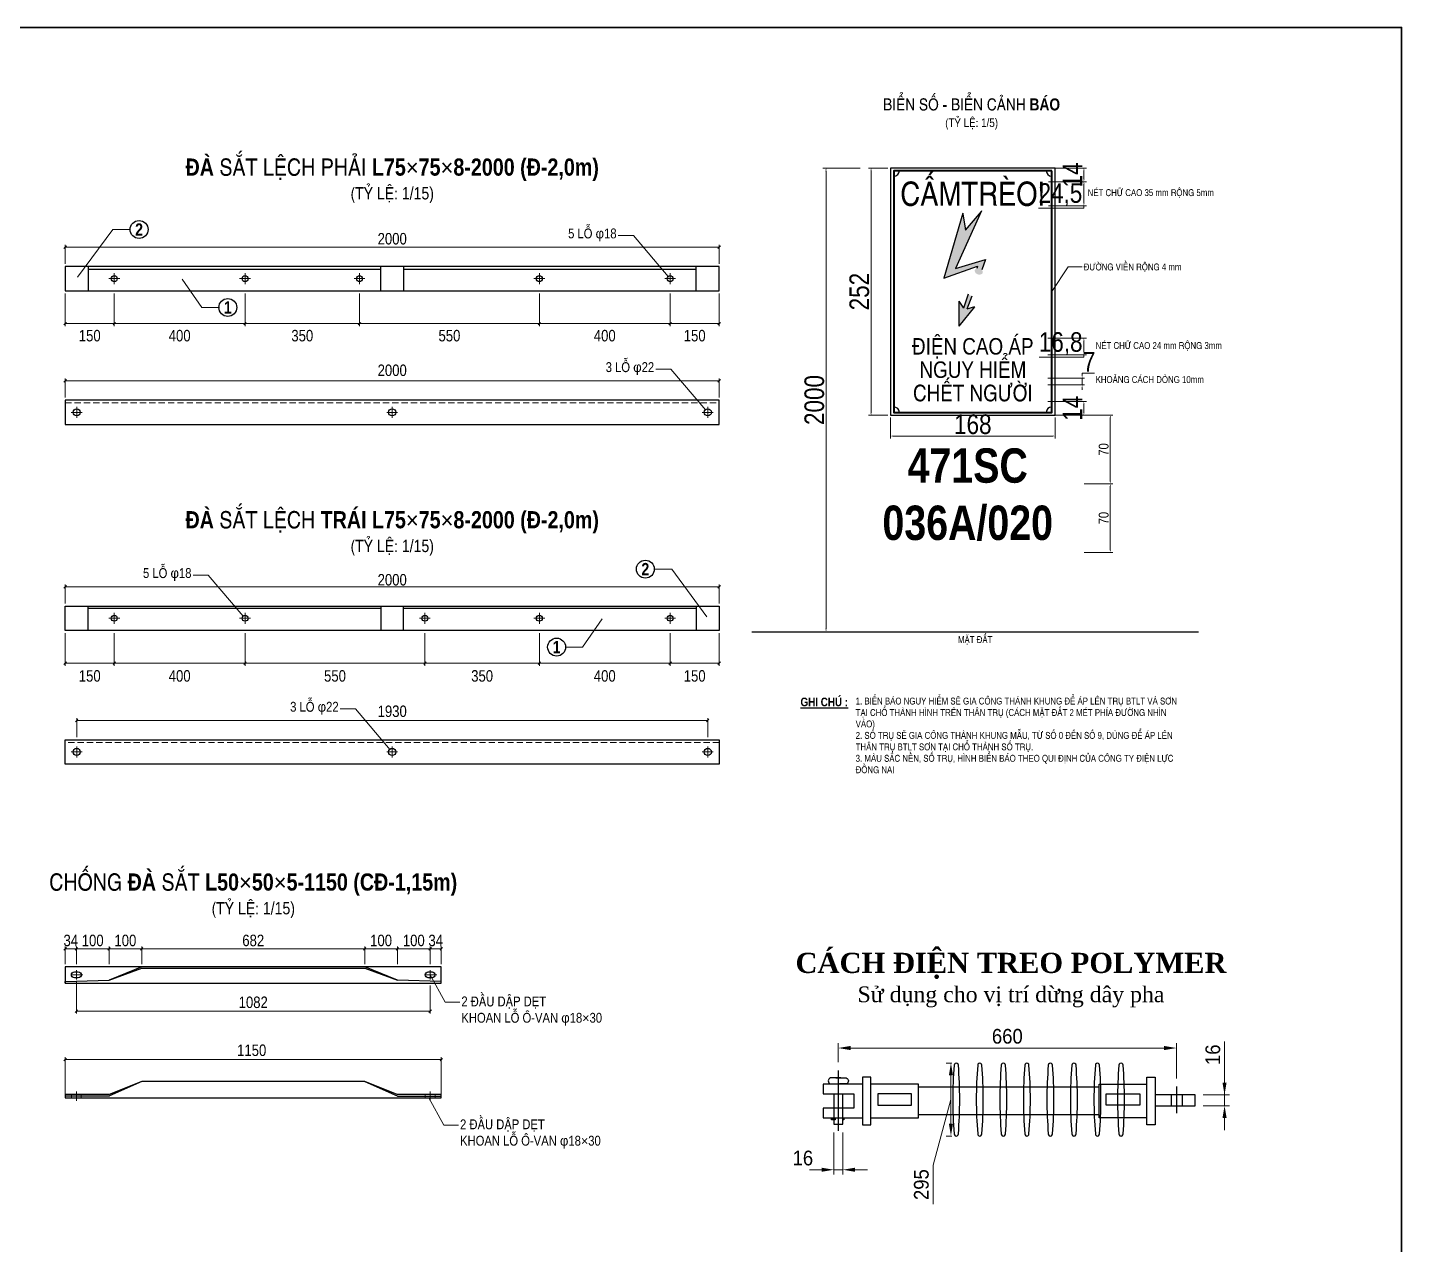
# Model space of a CAD drawing. Header units: millimetres. Extents: x 330554 to 656471, y 11007 to 130943.
# Drawn here: x 520366 to 528770, y 96543 to 103987 of the extents above; entities that cross this region are included whole.
import ezdxf

# ---------------------------------------------------------------- set-up
doc = ezdxf.new("R2010")
doc.units = ezdxf.units.MM
doc.header["$LTSCALE"] = 6
for name, pattern in [('ACAD_ISO10W100', [18, 12, -3, 0, -3]), ('CENTER', [50.8, 31.75, -6.35, 6.35, -6.35]), ('HIDDEN', [9.525, 6.35, -3.175]), ('HIDDEN2', [4.7625, 3.175, -1.5875])]:
    doc.linetypes.add(name, pattern=pattern)
for name, color, linetype, lineweight in [('DIM', 4, 'Continuous', 13), ('Netcoban', 4, 'Continuous', 25), ('Netkhuat1', 4, 'HIDDEN', 20), ('Netkhuat2', 3, 'HIDDEN2', 15), ('Netlon', 5, 'Continuous', 40), ('netlonkhungten', 32, 'Continuous', 35), ('Nettim', 1, 'ACAD_ISO10W100', 5)]:
    doc.layers.add(name, color=color, linetype=linetype, lineweight=lineweight)
doc.layers.add('LAYER10A', color=4, linetype='Continuous')
doc.styles.get("Standard").update_dxf_attribs({"font": 'VHELVCN.TTF', "height": 120})
doc.styles.add('VNI-HELVE', font='VHELVEN.TTF', dxfattribs={"width": 0.9})
doc.dimstyles.new('D50', dxfattribs={"dimtxt": 60, "dimasz": 75, "dimexe": 30, "dimexo": 50, "dimgap": 25, "dimtad": 1, "dimdec": 0, "dimdsep": 46, "dimtxsty": 'VNI-HELVE', "dimcen": 0, "dimclrd": 256, "dimclre": 256, "dimclrt": 7, "dimadec": 0, "dimazin": 0, "dimtfac": 1, "dimtdec": 0, "dimtmove": 1, "dimatfit": 3, "dimfxl": 1, "dimtolj": 1, "dimtzin": 0, "dimlwd": -1, "dimlwe": -1, "dimarcsym": 0})
doc.dimstyles.new('ISO-30', dxfattribs={"dimtxt": 60, "dimasz": 20, "dimexe": 20, "dimexo": 20, "dimgap": 10, "dimtad": 1, "dimtoh": 1, "dimdec": 0, "dimrnd": 1, "dimtxsty": 'Standard', "dimcen": 25, "dimclrd": 7, "dimclre": 7, "dimadec": 0, "dimazin": 0, "dimtfac": 1, "dimtdec": 0, "dimtmove": 0, "dimatfit": 3, "dimfxl": 1, "dimlwd": 0, "dimlwe": 0, "dimarcsym": 0})
doc.dimstyles.new('ISO-5', dxfattribs={"dimtxt": 6, "dimasz": 15, "dimexe": 15, "dimexo": 15, "dimgap": 10, "dimtad": 1, "dimtoh": 1, "dimdec": 1, "dimlfac": 0.166667, "dimtxsty": 'Standard', "dimcen": 25, "dimclrd": 7, "dimclre": 7, "dimadec": 0, "dimazin": 0, "dimtfac": 1, "dimtdec": 1, "dimtmove": 0, "dimatfit": 3, "dimfxl": 1, "dimlwd": 0, "dimlwe": 0, "dimarcsym": 0})
doc.dimstyles.new('TL-15', dxfattribs={"dimtxt": 2.5, "dimasz": 15, "dimexe": 15, "dimexo": 15, "dimgap": 10, "dimtad": 1, "dimtoh": 1, "dimdec": 0, "dimlfac": 0.5, "dimrnd": 1, "dimtxsty": 'Standard', "dimblk": 'OBLIQUE', "dimcen": 25, "dimclrd": 7, "dimclre": 7, "dimadec": 0, "dimazin": 0, "dimtfac": 1, "dimtdec": 0, "dimtmove": 0, "dimatfit": 3, "dimfxl": 1, "dimlwd": 0, "dimlwe": 0, "dimarcsym": 0})
doc.dimstyles.new('TL-30', dxfattribs={"dimtxt": 60, "dimasz": 20, "dimexe": 20, "dimexo": 20, "dimgap": 10, "dimtad": 1, "dimtoh": 1, "dimdec": 0, "dimrnd": 1, "dimtxsty": 'Standard', "dimblk": 'OBLIQUE', "dimcen": 25, "dimclrd": 7, "dimclre": 7, "dimadec": 0, "dimazin": 0, "dimtfac": 1, "dimtdec": 0, "dimtmove": 0, "dimatfit": 3, "dimfxl": 1, "dimlwd": 0, "dimlwe": 0, "dimarcsym": 0})

# ---------------------------------------------------------------- blocks, each defined once
blk = doc.blocks.new('*D6')
at = {"layer": 'Defpoints', "color": 0, "transparency": 16777216}
for p in [(525479, 103127.2), (525250.5, 100289.5), (525479, 100289.5)]:
    blk.add_point(p, dxfattribs=at)
at = {"layer": 'Netcoban', "color": 7, "lineweight": 0, "transparency": 16777216}
for p, q in [((525459, 103127.2), (525230.5, 103127.2)), ((525250.5, 103107.2), (525250.5, 100309.5)), ((525459, 100289.5), (525230.5, 100289.5))]:
    blk.add_line(p, q, dxfattribs=at)
at = {"layer": 'Netcoban', "color": 7, "transparency": 16777216}
for points in [[(525247.1, 103107.2), (525253.8, 103107.2), (525250.5, 103127.2)], [(525247.1, 100309.5), (525253.8, 100309.5), (525250.5, 100289.5)]]:
    blk.add_solid(points, dxfattribs=at)
at = {"layer": 'Netcoban', "color": 0, "transparency": 16777216, "insert": (525179.2, 101708.3), "char_height": 120, "attachment_point": 5, "rotation": 90}
blk.add_mtext('2000', dxfattribs=at)
blk = doc.blocks.new('*D7')
at = {"layer": 'Defpoints', "color": 0, "transparency": 16777216}
for p in [(525644.3, 101615.2), (526652.3, 101615.2), (526652.3, 101487.8)]:
    blk.add_point(p, dxfattribs=at)
at = {"layer": 'Netcoban', "color": 7, "lineweight": 0, "transparency": 16777216}
for p, q in [((525644.3, 101600.2), (525644.3, 101472.8)), ((526652.3, 101600.2), (526652.3, 101472.8)), ((525659.3, 101487.8), (526637.3, 101487.8))]:
    blk.add_line(p, q, dxfattribs=at)
at = {"layer": 'Netcoban', "color": 7, "transparency": 16777216}
for points in [[(525659.3, 101490.3), (525659.3, 101485.3), (525644.3, 101487.8)], [(526637.3, 101490.3), (526637.3, 101485.3), (526652.3, 101487.8)]]:
    blk.add_solid(points, dxfattribs=at)
at = {"layer": 'Netcoban', "color": 0, "transparency": 16777216, "insert": (526148.3, 101559.1), "char_height": 120, "attachment_point": 5}
blk.add_mtext('168', dxfattribs=at)
blk = doc.blocks.new('*D8')
at = {"layer": 'Defpoints', "color": 0, "transparency": 16777216}
for p in [(525644.3, 103127.2), (525525.9, 101615.2), (525644.3, 101615.2)]:
    blk.add_point(p, dxfattribs=at)
at = {"layer": 'Netcoban', "color": 7, "lineweight": 0, "transparency": 16777216}
for p, q in [((525629.3, 103127.2), (525510.9, 103127.2)), ((525525.9, 103112.2), (525525.9, 101630.2)), ((525629.3, 101615.2), (525510.9, 101615.2))]:
    blk.add_line(p, q, dxfattribs=at)
at = {"layer": 'Netcoban', "color": 7, "transparency": 16777216}
for points in [[(525523.4, 103112.2), (525528.4, 103112.2), (525525.9, 103127.2)], [(525523.4, 101630.2), (525528.4, 101630.2), (525525.9, 101615.2)]]:
    blk.add_solid(points, dxfattribs=at)
at = {"layer": 'Netcoban', "color": 0, "transparency": 16777216, "insert": (525454.6, 102371.2), "char_height": 120, "attachment_point": 5, "rotation": 90}
blk.add_mtext('252', dxfattribs=at)
blk = doc.blocks.new('*D9')
at = {"layer": 'Defpoints', "color": 0, "transparency": 16777216}
for p in [(526592.2, 103127.2), (526827.9, 103127.2), (526596.9, 103043.4)]:
    blk.add_point(p, dxfattribs=at)
at = {"layer": 'Netcoban', "color": 7, "lineweight": 0, "transparency": 16777216}
for p, q in [((526607.2, 103127.2), (526842.9, 103127.2)), ((526611.9, 103043.4), (526842.9, 103043.4)), ((526827.9, 103058.4), (526827.9, 103112.2))]:
    blk.add_line(p, q, dxfattribs=at)
at = {"layer": 'Netcoban', "color": 7, "transparency": 16777216}
for points in [[(526825.4, 103112.2), (526830.4, 103112.2), (526827.9, 103127.2)], [(526825.4, 103058.4), (526830.4, 103058.4), (526827.9, 103043.4)]]:
    blk.add_solid(points, dxfattribs=at)
at = {"layer": 'Netcoban', "color": 0, "transparency": 16777216, "insert": (526757.9, 103085.3), "char_height": 120, "attachment_point": 5, "rotation": 90}
blk.add_mtext('14', dxfattribs=at)
blk = doc.blocks.new('*D10')
at = {"layer": 'Defpoints', "color": 0, "transparency": 16777216}
for p in [(526596.9, 103043.4), (526596.9, 102896.4), (526827.9, 102896.4)]:
    blk.add_point(p, dxfattribs=at)
at = {"layer": 'Netcoban', "color": 7, "lineweight": 0, "transparency": 16777216}
for p, q in [((526611.9, 103043.4), (526842.9, 103043.4)), ((526827.9, 103028.4), (526827.9, 102911.4)), ((526827.9, 102881.4), (526550, 102881.4)), ((526611.9, 102896.4), (526842.9, 102896.4)), ((526827.9, 102896.4), (526827.9, 102881.4))]:
    blk.add_line(p, q, dxfattribs=at)
at = {"layer": 'Netcoban', "color": 7, "transparency": 16777216}
for points in [[(526825.4, 103028.4), (526830.4, 103028.4), (526827.9, 103043.4)], [(526825.4, 102911.4), (526830.4, 102911.4), (526827.9, 102896.4)]]:
    blk.add_solid(points, dxfattribs=at)
at = {"layer": 'Netcoban', "color": 0, "transparency": 16777216, "insert": (526684, 102963), "char_height": 120, "attachment_point": 5}
blk.add_mtext('24,5', dxfattribs=at)
blk = doc.blocks.new('*D11')
at = {"layer": 'Defpoints', "color": 0, "transparency": 16777216}
for p in [(526592.2, 101699.6), (526827.9, 101699.6), (526602.7, 101615.6)]:
    blk.add_point(p, dxfattribs=at)
at = {"layer": 'Netcoban', "color": 7, "lineweight": 0, "transparency": 16777216}
for p, q in [((526607.2, 101699.6), (526842.9, 101699.6)), ((526617.7, 101615.6), (526842.9, 101615.6)), ((526827.9, 101630.6), (526827.9, 101684.6))]:
    blk.add_line(p, q, dxfattribs=at)
at = {"layer": 'Netcoban', "color": 7, "transparency": 16777216}
for points in [[(526825.4, 101684.6), (526830.4, 101684.6), (526827.9, 101699.6)], [(526825.4, 101630.6), (526830.4, 101630.6), (526827.9, 101615.6)]]:
    blk.add_solid(points, dxfattribs=at)
at = {"layer": 'Netcoban', "color": 0, "transparency": 16777216, "insert": (526757.9, 101657.6), "char_height": 120, "attachment_point": 5, "rotation": 90}
blk.add_mtext('14', dxfattribs=at)
blk = doc.blocks.new('*D12')
at = {"layer": 'Defpoints', "color": 0, "transparency": 16777216}
for p in [(526592.2, 101842.4), (526592.2, 101800.4), (526816.8, 101842.4)]:
    blk.add_point(p, dxfattribs=at)
at = {"layer": 'Netcoban', "color": 7, "lineweight": 0, "transparency": 16777216}
for p, q in [((526816.8, 101857.4), (526816.8, 101872.4)), ((526816.8, 101872.4), (526892.7, 101872.4)), ((526607.2, 101842.4), (526831.8, 101842.4)), ((526607.2, 101800.4), (526831.8, 101800.4)), ((526816.8, 101800.4), (526816.8, 101842.4)), ((526816.8, 101785.4), (526816.8, 101770.4))]:
    blk.add_line(p, q, dxfattribs=at)
at = {"layer": 'Netcoban', "color": 7, "transparency": 16777216}
for points in [[(526814.3, 101857.4), (526819.3, 101857.4), (526816.8, 101842.4)], [(526814.3, 101785.4), (526819.3, 101785.4), (526816.8, 101800.4)]]:
    blk.add_solid(points, dxfattribs=at)
at = {"layer": 'Netcoban', "color": 0, "transparency": 16777216, "insert": (526859.8, 101942.4), "char_height": 120, "attachment_point": 5}
blk.add_mtext('7', dxfattribs=at)
blk = doc.blocks.new('*D13')
at = {"layer": 'Defpoints', "color": 0, "transparency": 16777216}
for p in [(526592.2, 102086), (526592.2, 101985.2), (526827.9, 101985.2)]:
    blk.add_point(p, dxfattribs=at)
at = {"layer": 'Netcoban', "color": 7, "lineweight": 0, "transparency": 16777216}
for p, q in [((526607.2, 102086), (526842.9, 102086)), ((526827.9, 102071), (526827.9, 102000.2)), ((526827.9, 101970.2), (526553.6, 101970.2)), ((526607.2, 101985.2), (526842.9, 101985.2)), ((526827.9, 101985.2), (526827.9, 101970.2))]:
    blk.add_line(p, q, dxfattribs=at)
at = {"layer": 'Netcoban', "color": 7, "transparency": 16777216}
for points in [[(526825.4, 102071), (526830.4, 102071), (526827.9, 102086)], [(526825.4, 102000.2), (526830.4, 102000.2), (526827.9, 101985.2)]]:
    blk.add_solid(points, dxfattribs=at)
at = {"layer": 'Netcoban', "color": 0, "transparency": 16777216, "insert": (526685.7, 102051.9), "char_height": 120, "attachment_point": 5}
blk.add_mtext('16,8', dxfattribs=at)
blk = doc.blocks.new('*D110')
at = {"layer": 'Defpoints', "color": 0, "transparency": 16777216}
for p in [(527507.6, 97458.7), (527507.6, 97391.5), (527688, 97391.5)]:
    blk.add_point(p, dxfattribs=at)
at = {"layer": 'DIM', "transparency": 16777216}
for p, q in [((527688, 97784.9), (527688, 97458.7)), ((527688, 97533.7), (527688, 97608.7)), ((527557.6, 97458.7), (527718, 97458.7)), ((527688, 97458.7), (527688, 97391.5)), ((527688, 97458.7), (527688, 97391.5)), ((527557.6, 97391.5), (527718, 97391.5)), ((527688, 97316.5), (527688, 97241.5))]:
    blk.add_line(p, q, dxfattribs=at)
for points in [[(527675.5, 97533.7), (527700.5, 97533.7), (527688, 97458.7)], [(527675.5, 97316.5), (527700.5, 97316.5), (527688, 97391.5)]]:
    blk.add_solid(points, dxfattribs=at)
at = {"layer": 'DIM', "color": 7, "transparency": 16777216, "insert": (527616.8, 97703.4), "char_height": 90, "attachment_point": 5, "rotation": 90, "style": 'VNI-HELVE'}
blk.add_mtext('\\A1;16', dxfattribs=at)
blk = doc.blocks.new('*D111')
at = {"layer": 'Defpoints', "color": 0, "transparency": 16777216}
for p in [(525298.6, 97278), (525353.4, 97278), (525353.4, 97000.1)]:
    blk.add_point(p, dxfattribs=at)
at = {"layer": 'DIM', "transparency": 16777216}
for p, q in [((525298.6, 97228), (525298.6, 96970.1)), ((525353.4, 97228), (525353.4, 96970.1)), ((525223.6, 97000.1), (525148.6, 97000.1)), ((525298.6, 97000.1), (525353.4, 97000.1)), ((525428.4, 97000.1), (525503.4, 97000.1))]:
    blk.add_line(p, q, dxfattribs=at)
for points in [[(525223.6, 97012.6), (525223.6, 96987.6), (525298.6, 97000.1)], [(525428.4, 97012.6), (525428.4, 96987.6), (525353.4, 97000.1)]]:
    blk.add_solid(points, dxfattribs=at)
at = {"layer": 'DIM', "color": 7, "transparency": 16777216, "insert": (525108.7, 97071.3), "char_height": 90, "attachment_point": 5, "style": 'VNI-HELVE'}
blk.add_mtext('\\A1;16', dxfattribs=at)
blk = doc.blocks.new('*D112')
at = {"layer": 'Defpoints', "color": 0, "transparency": 16777216}
for p in [(527393.5, 97744.7), (525325.3, 97607.6), (527393.5, 97509)]:
    blk.add_point(p, dxfattribs=at)
at = {"layer": 'DIM', "transparency": 16777216}
for p, q in [((525325.3, 97657.6), (525325.3, 97774.7)), ((525400.3, 97744.7), (527318.5, 97744.7)), ((527393.5, 97559), (527393.5, 97774.7))]:
    blk.add_line(p, q, dxfattribs=at)
for points in [[(525400.3, 97757.2), (525400.3, 97732.2), (525325.3, 97744.7)], [(527318.5, 97757.2), (527318.5, 97732.2), (527393.5, 97744.7)]]:
    blk.add_solid(points, dxfattribs=at)
at = {"layer": 'DIM', "color": 7, "transparency": 16777216, "insert": (526359.4, 97816), "char_height": 90, "attachment_point": 5, "style": 'VNI-HELVE'}
blk.add_mtext('\\A1;660', dxfattribs=at)
blk = doc.blocks.new('*D95')
at = {"layer": 'Defpoints', "color": 0, "transparency": 16777216}
for p in [(526070.5, 97652.7), (526014.5, 97206.5), (526070.5, 97206.5)]:
    blk.add_point(p, dxfattribs=at)
at = {"layer": 'DIM', "transparency": 16777216}
for p, q in [((526020.5, 97652.7), (525984.5, 97652.7)), ((526014.5, 97577.7), (526014.5, 97281.5)), ((526014.5, 97429.6), (525905.2, 97027.7)), ((526020.5, 97206.5), (525984.5, 97206.5)), ((525905.2, 97027.7), (525905.2, 96790.4))]:
    blk.add_line(p, q, dxfattribs=at)
for points in [[(526002, 97577.7), (526027, 97577.7), (526014.5, 97652.7)], [(526002, 97281.5), (526027, 97281.5), (526014.5, 97206.5)]]:
    blk.add_solid(points, dxfattribs=at)
at = {"layer": 'DIM', "color": 7, "transparency": 16777216, "insert": (525833.9, 96909.1), "char_height": 90, "attachment_point": 5, "rotation": 90, "style": 'VNI-HELVE'}
blk.add_mtext('\\A1;295', dxfattribs=at)
blk = doc.blocks.new('_Oblique')
at = {"color": 0, "lineweight": -2}
blk.add_line((-0.5, -0.5), (0.5, 0.5), dxfattribs=at)

msp = doc.modelspace()

# ---------------------------------------------------------------- hatches: boundary and pattern name
at = {"layer": 'Netcoban'}
h = msp.add_hatch(color=256, dxfattribs=at)
edge = h.paths.add_edge_path()
edge.add_line((525970.866, 102454.242), (526177.401, 102526.033))
edge.add_line((526177.401, 102526.033), (526172.62, 102511.793))
edge.add_spline(control_points=[(526172.62, 102511.793), (526174.087, 102512.142), (526185.24, 102514.058), (526196.117, 102511.152), (526202.275, 102504.802), (526202.643, 102504.4)], knot_values=[2.19720278, 2.19720278, 2.19720278, 2.19720278, 3.02121639, 8.31619883, 8.66260728, 8.66260728, 8.66260728, 8.66260728], degree=3, periodic=0)
edge.add_line((526202.643, 102504.4), (526226.718, 102567.905))
edge.add_line((526226.718, 102567.905), (526043.162, 102512.631))
edge.add_line((526043.162, 102512.631), (526200.465, 102862.029))
edge.add_line((526200.465, 102862.029), (526103.343, 102747.784))
edge.add_line((526103.343, 102747.784), (526087.175, 102847.386))
edge.add_line((526087.175, 102847.386), (525970.866, 102454.242))
edge = h.paths.add_edge_path(flags=17)
edge.add_spline(control_points=[(526208.757, 102495.745), (526206.566, 102499.277), (526199.814, 102510.165), (526179.828, 102515.504), (526156.834, 102506.844), (526162.715, 102482.505), (526184.314, 102471.835), (526203.737, 102477.471), (526210.484, 102487.6), (526209.304, 102493.164), (526208.757, 102495.745)], knot_values=[0, 0, 0, 0, 2.54361123, 7.83859367, 11.87905479, 14.66877939, 21.11950916, 24.61059361, 26.45443532, 28.0492667, 28.0492667, 28.0492667, 28.0492667], degree=3, periodic=0)
edge = h.paths.add_edge_path()
edge.add_line((526111.277, 102263.403), (526141.414, 102342.896))
edge.add_spline(control_points=[(526141.414, 102342.896), (526133.927, 102346.867), (526126.765, 102350.958), (526120.051, 102355.216)], knot_values=[455.26956449, 455.26956449, 455.26956449, 455.26956449, 485.63143914, 485.63143914, 485.63143914, 485.63143914], degree=3, periodic=0)
edge.add_line((526120.051, 102355.216), (526091.403, 102269.89))
edge.add_line((526091.403, 102269.89), (526062.569, 102312.378))
edge.add_line((526062.569, 102312.378), (526063.044, 102160.789))
edge.add_line((526063.044, 102160.789), (526159.16, 102278.707))
edge.add_line((526159.16, 102278.707), (526111.277, 102263.403))
h = msp.add_hatch(color=256, dxfattribs=at)
edge = h.paths.add_edge_path()
edge.add_line((526200.465, 102862.029), (526103.343, 102747.784))
edge.add_line((526103.343, 102747.784), (526087.175, 102847.386))
edge.add_line((526087.175, 102847.386), (525970.866, 102454.242))
edge.add_line((525970.866, 102454.242), (526177.401, 102526.033))
edge.add_line((526177.401, 102526.033), (526172.62, 102511.793))
edge.add_spline(control_points=[(526172.62, 102511.793), (526174.087, 102512.142), (526181.535, 102513.422), (526188.6, 102512.62), (526193.46, 102510.686)], knot_values=[4.11879726, 4.11879726, 4.11879726, 4.11879726, 4.8604095, 7.79634655, 7.79634655, 7.79634655, 7.79634655], degree=3, periodic=0)
edge.add_line((526193.46, 102510.686), (526205.025, 102510.686))
edge.add_line((526205.025, 102510.686), (526226.718, 102567.905))
edge.add_line((526226.718, 102567.905), (526043.162, 102512.631))
edge.add_line((526043.162, 102512.631), (526200.465, 102862.029))

# ---------------------------------------------------------------- linework, layer by layer
at = {"linetype": 'CENTER', "ltscale": 8}
for p, q in [((525325.252, 97607.608), (525325.252, 97237.499)), ((527393.546, 97508.998), (527393.546, 97346.564))]:
    msp.add_line(p, q, dxfattribs=at)
at = {"layer": 'LAYER10A', "color": 0}
for p, q in [((525232.711, 97464.102), (525419.865, 97464.102)), ((525419.865, 97464.102), (525419.865, 97377.066)), ((527361.811, 97458.721), (527361.811, 97391.527)), ((527427.925, 97458.721), (527427.925, 97391.527)), ((525419.865, 97377.066), (525232.711, 97377.066))]:
    msp.add_line(p, q, dxfattribs=at)
for points in [[(526059.838, 97639.685, 1.0133552), (526034.13, 97639.685, 0.04071533), (526034.13, 97219.792, 1.03104018), (526059.838, 97219.792, 0.04071533), (526059.838, 97639.685, -0.5728983)], [(526203.801, 97639.685, 1.0133552), (526178.094, 97639.685, 0.04071533), (526178.094, 97219.792, 1.03104018), (526203.801, 97219.792, 0.04071533), (526203.801, 97639.685, -0.5728983)], [(526347.765, 97639.685, 1.0133552), (526322.057, 97639.685, 0.04071533), (526322.057, 97219.792, 1.03104018), (526347.765, 97219.792, 0.04071533), (526347.765, 97639.685, -0.5728983)], [(526491.728, 97639.685, 1.0133552), (526466.02, 97639.685, 0.04071533), (526466.02, 97219.792, 1.03104018), (526491.728, 97219.792, 0.04071533), (526491.728, 97639.685, -0.5728983)], [(526635.691, 97639.685, 1.0133552), (526609.983, 97639.685, 0.04071533), (526609.983, 97219.792, 1.03104018), (526635.691, 97219.792, 0.04071533), (526635.691, 97639.685, -0.5728983)], [(526779.654, 97639.685, 1.0133552), (526753.947, 97639.685, 0.04071533), (526753.947, 97219.792, 1.03104018), (526779.654, 97219.792, 0.04071533), (526779.654, 97639.685, -0.5728983)], [(526923.618, 97639.685, 1.0133552), (526897.91, 97639.685, 0.04071533), (526897.91, 97219.792, 1.03104018), (526923.618, 97219.792, 0.04071533), (526923.618, 97639.685, -0.5728983)], [(527067.581, 97639.685, 1.0133552), (527041.873, 97639.685, 0.04071533), (527041.873, 97219.792, 1.03104018), (527067.581, 97219.792, 0.04071533), (527067.581, 97639.685, -0.5728983)], [(525341.475, 97562.065), (525277.993, 97562.065, 0.73526759), (525277.993, 97524.77), (525319.126, 97524.77)], [(525310.488, 97562.065), (525373.969, 97562.065, -0.73526759), (525373.969, 97524.77), (525332.836, 97524.77)]]:
    msp.add_lwpolyline(points, format="xyb", dxfattribs=at)
for points in [[(525472.65, 97524.001), (525232.711, 97524.001), (525232.711, 97464.102)], [(525524.066, 97318.339), (525815.42, 97318.339), (525815.42, 97524.001), (525524.066, 97524.001)], [(525815.42, 97506.862), (526920.852, 97506.862)], [(527212.207, 97318.339), (526920.852, 97318.339), (526920.852, 97524.001), (527212.207, 97524.001)], [(525298.56, 97464.102), (525298.56, 97277.976), (525353.403, 97277.976), (525353.403, 97464.102)], [(525232.711, 97377.066), (525232.711, 97318.339), (525472.65, 97318.339)], [(526920.852, 97335.477), (525815.42, 97335.477)], [(525298.56, 97318.339), (525298.56, 97312.253)]]:
    msp.add_lwpolyline(points, dxfattribs=at)
for points in [[(525472.65, 97275.492), (525524.066, 97275.492), (525524.066, 97566.847), (525472.65, 97566.847)], [(527263.622, 97275.492), (527212.207, 97275.492), (527212.207, 97566.847), (527263.622, 97566.847)], [(525566.912, 97395.462), (525772.574, 97395.462), (525772.574, 97464.016), (525566.912, 97464.016)], [(527169.36, 97395.462), (526963.698, 97395.462), (526963.698, 97464.016), (527169.36, 97464.016)], [(527263.622, 97391.527), (527507.597, 97391.527), (527507.597, 97458.721), (527263.622, 97458.721)], [(525284.849, 97312.253), (525305.415, 97312.253), (525305.415, 97305.398), (525284.849, 97305.398)], [(525353.403, 97312.253), (525360.258, 97312.253), (525360.258, 97305.398), (525353.403, 97305.398)]]:
    msp.add_lwpolyline(points, close=True, dxfattribs=at)
at = {"layer": 'Netcoban'}
for p, q in [((526087.985, 102850.124), (525970.866, 102454.242)), ((526201.485, 102864.293), (526043.162, 102512.631)), ((526087.175, 102847.386), (526103.343, 102747.784)), ((526103.343, 102747.784), (526200.465, 102862.029)), ((526043.162, 102512.631), (526226.718, 102567.905)), ((526226.718, 102567.905), (526202.643, 102504.4)), ((520737.044, 102525.395), (520737.044, 102375.395)), ((520737.044, 102509.395), (522527.044, 102509.395)), ((522527.044, 102375.395), (522527.044, 102525.395)), ((522667.044, 102525.395), (522667.044, 102375.395)), ((522667.044, 102509.395), (524457.044, 102509.395)), ((524457.044, 102375.395), (524457.044, 102525.395)), ((525970.866, 102454.242), (526177.401, 102526.033)), ((526177.401, 102526.033), (526172.62, 102511.793)), ((526062.569, 102312.378), (526091.403, 102269.89)), ((526062.569, 102312.378), (526063.044, 102160.789)), ((526120.088, 102355.327), (526091.403, 102269.89)), ((526141.451, 102342.994), (526111.277, 102263.403)), ((526159.16, 102278.707), (526063.044, 102160.789)), ((526159.16, 102278.707), (526111.277, 102263.403)), ((525644.343, 101615.204), (526652.343, 101615.204)), ((520737.044, 100298.097), (520737.044, 100448.097)), ((522527.044, 100432.097), (520737.044, 100432.097)), ((522527.044, 100448.097), (522527.044, 100298.097)), ((522667.044, 100298.097), (522667.044, 100448.097)), ((524457.044, 100432.097), (522667.044, 100432.097)), ((524457.044, 100448.097), (524457.044, 100298.097)), ((524797.396, 100289.456), (527528.311, 100289.456)), ((521065.044, 98232.235), (521065.044, 98232.235)), ((520597.044, 98152.235), (520865.044, 98158.942)), ((520597.044, 98142.235), (520597.044, 98152.235)), ((522897.044, 98152.235), (522629.044, 98158.942))]:
    msp.add_line(p, q, dxfattribs=at)
at = {"layer": 'Netcoban', "color": 7, "lineweight": 0}
for p, q in [((520597.044, 102540.395), (520597.044, 102657.841)), ((520597.044, 102642.841), (524597.044, 102642.841)), ((524597.044, 102540.395), (524597.044, 102657.841)), ((520597.044, 102360.395), (520597.044, 102160.592)), ((520897.044, 102360.395), (520897.044, 102160.592)), ((520897.044, 102360.395), (520897.044, 102160.592)), ((521697.044, 102360.395), (521697.044, 102160.592)), ((521697.044, 102360.395), (521697.044, 102160.592)), ((522397.044, 102360.395), (522397.044, 102160.592)), ((522397.044, 102360.395), (522397.044, 102160.592)), ((523497.044, 102360.395), (523497.044, 102160.592)), ((523497.044, 102360.395), (523497.044, 102160.592)), ((524297.044, 102360.395), (524297.044, 102160.592)), ((524297.044, 102360.395), (524297.044, 102160.592)), ((524597.044, 102360.395), (524597.044, 102160.592)), ((520597.044, 102175.592), (520897.044, 102175.592)), ((520897.044, 102175.592), (521697.044, 102175.592)), ((521697.044, 102175.592), (522397.044, 102175.592)), ((522397.044, 102175.592), (523497.044, 102175.592)), ((523497.044, 102175.592), (524297.044, 102175.592)), ((524297.044, 102175.592), (524597.044, 102175.592)), ((520597.044, 101722.678), (520597.044, 101840.124)), ((520597.044, 101825.124), (524597.044, 101825.124)), ((524597.044, 101722.678), (524597.044, 101840.124)), ((526828.875, 101615.592), (527004.422, 101615.592)), ((526989.422, 101600.592), (526989.422, 101210.592)), ((526828.875, 101195.592), (527004.422, 101195.592)), ((526828.875, 101195.592), (527004.422, 101195.592)), ((526989.422, 101180.592), (526989.422, 100790.592)), ((526828.875, 100775.592), (527004.422, 100775.592)), ((520597.044, 100463.097), (520597.044, 100580.543)), ((524597.044, 100565.543), (520597.044, 100565.543)), ((524597.044, 100463.097), (524597.044, 100580.543)), ((520597.044, 100283.097), (520597.044, 100083.294)), ((520897.044, 100283.097), (520897.044, 100083.294)), ((520897.044, 100283.097), (520897.044, 100083.294)), ((521697.044, 100283.097), (521697.044, 100083.294)), ((521697.044, 100283.097), (521697.044, 100083.294)), ((522797.044, 100283.097), (522797.044, 100083.294)), ((522797.044, 100283.097), (522797.044, 100083.294)), ((523497.044, 100283.097), (523497.044, 100083.294)), ((523497.044, 100283.097), (523497.044, 100083.294)), ((524297.044, 100283.097), (524297.044, 100083.294)), ((524297.044, 100283.097), (524297.044, 100083.294)), ((524597.044, 100283.097), (524597.044, 100083.294)), ((520897.044, 100098.294), (520597.044, 100098.294)), ((521697.044, 100098.294), (520897.044, 100098.294)), ((522797.044, 100098.294), (521697.044, 100098.294)), ((523497.044, 100098.294), (522797.044, 100098.294)), ((524297.044, 100098.294), (523497.044, 100098.294)), ((524597.044, 100098.294), (524297.044, 100098.294)), ((520667.044, 99645.38), (520667.044, 99762.826)), ((524527.044, 99645.38), (524527.044, 99762.826)), ((524527.044, 99747.826), (520667.044, 99747.826)), ((520597.044, 98257.235), (520597.044, 98366.513)), ((520597.044, 98351.513), (520665.044, 98351.513)), ((520665.044, 98257.235), (520665.044, 98366.513)), ((520665.044, 98257.235), (520665.044, 98366.513)), ((520665.044, 98351.513), (520865.044, 98351.513)), ((520865.044, 98257.235), (520865.044, 98366.513)), ((520865.044, 98257.235), (520865.044, 98366.513)), ((520865.044, 98351.513), (521065.044, 98351.513)), ((521065.044, 98257.235), (521065.044, 98366.513)), ((521065.044, 98257.235), (521065.044, 98366.513)), ((521065.044, 98351.513), (522429.044, 98351.513)), ((522429.044, 98257.235), (522429.044, 98366.513)), ((522429.044, 98257.235), (522429.044, 98366.513)), ((522429.044, 98351.513), (522629.044, 98351.513)), ((522629.044, 98257.235), (522629.044, 98366.513)), ((522629.044, 98257.235), (522629.044, 98366.513)), ((522629.044, 98351.513), (522829.044, 98351.513)), ((522829.044, 98257.235), (522829.044, 98366.513)), ((522829.044, 98257.235), (522829.044, 98366.513)), ((522829.044, 98351.513), (522897.044, 98351.513)), ((522897.044, 98257.235), (522897.044, 98366.513)), ((520665.044, 98149.235), (520665.044, 97954.832)), ((522829.044, 98127.235), (522829.044, 97954.832)), ((520665.044, 97969.832), (522829.044, 97969.832)), ((520597.044, 97455.461), (520597.044, 97688.787)), ((520597.044, 97673.787), (522897.044, 97673.787)), ((522897.044, 97455.461), (522897.044, 97688.787))]:
    msp.add_line(p, q, dxfattribs=at)
at = {"layer": 'Netcoban'}
for points in [[(525644.343, 103127.204), (525644.343, 101615.204), (526652.343, 101615.204), (526652.343, 103127.204)], [(520597.044, 102375.395), (524597.044, 102375.395), (524597.044, 102525.395), (520597.044, 102525.395)], [(520597.044, 101557.678), (524597.044, 101557.678), (524597.044, 101707.678), (520597.044, 101707.678)], [(524597.044, 100298.097), (520597.044, 100298.097), (520597.044, 100448.097), (524597.044, 100448.097)], [(524597.044, 99480.38), (520597.044, 99480.38), (520597.044, 99630.38), (524597.044, 99630.38)], [(520597.044, 98142.235), (522897.044, 98142.235), (522897.044, 98242.235), (520597.044, 98242.235)]]:
    msp.add_lwpolyline(points, close=True, dxfattribs=at)
for points in [[(520677.044, 98210.235, -1), (520677.044, 98174.235), (520653.044, 98174.235, -1), (520653.044, 98210.235), (520677.044, 98210.235)], [(522841.044, 98210.235, -1), (522841.044, 98174.235), (522817.044, 98174.235, -1), (522817.044, 98210.235), (522841.044, 98210.235)], [(522897.044, 97440.461), (522897.044, 97460.461), (522630.97, 97460.461, -0.09541457), (522627.256, 97461.177), (522429.044, 97540.461), (521065.044, 97540.461), (520866.832, 97461.177, -0.09541457), (520863.118, 97460.461), (520597.044, 97460.461), (520597.044, 97440.461), (522897.044, 97440.461)], [(521065.044, 97540.461), (520867.002, 97451.342, -0.10610904), (520862.898, 97450.461), (520597.044, 97450.461)], [(522429.044, 97540.461), (522627.087, 97451.342, 0.10610904), (522631.191, 97450.461), (522897.044, 97450.461)]]:
    msp.add_lwpolyline(points, format="xyb", dxfattribs=at)
msp.add_lwpolyline([(521065.044, 98242.235), (520865.044, 98158.942), (521065.044, 98232.235), (522429.044, 98232.235), (522629.044, 98158.942), (522429.044, 98242.235)], dxfattribs=at)
for centre, radius in [((521048.771, 102751.104), 54.837), ((520897.044, 102450.395), 18), ((521697.044, 102450.395), 18), ((522397.044, 102450.395), 18), ((523497.044, 102450.395), 18), ((524297.044, 102450.395), 18), ((521591.518, 102274.134), 54.837), ((520667.044, 101632.678), 22), ((522597.044, 101632.678), 22), ((524527.044, 101632.678), 22), ((524145.317, 100673.806), 54.837), ((520897.044, 100373.097), 18), ((521697.044, 100373.097), 18), ((522797.044, 100373.097), 18), ((523497.044, 100373.097), 18), ((524297.044, 100373.097), 18), ((523602.571, 100196.836), 54.837), ((520667.044, 99555.38), 22), ((522597.044, 99555.38), 22), ((524527.044, 99555.38), 22)]:
    msp.add_circle(centre, radius, dxfattribs=at)
for centre, start, end in [((525665.343, 103110.404), 270, 0), ((526631.343, 103110.404), 180, 270), ((525665.343, 101632.004), 0, 90), ((526631.343, 101632.004), 90, 180)]:
    msp.add_arc(centre, 33.601, start, end, dxfattribs=at)
at = {"layer": 'Netcoban', "color": 7}
for points in [[(526986.922, 101600.592), (526991.922, 101600.592), (526989.422, 101615.592)], [(526986.922, 101210.592), (526991.922, 101210.592), (526989.422, 101195.592)], [(526986.922, 101180.592), (526991.922, 101180.592), (526989.422, 101195.592)], [(526986.922, 100790.592), (526991.922, 100790.592), (526989.422, 100775.592)]]:
    msp.add_solid(points, dxfattribs=at)
at = {"layer": 'Netkhuat1'}
for p, q in [((520597.044, 101691.678), (524597.044, 101691.678)), ((524597.044, 99614.38), (520597.044, 99614.38))]:
    msp.add_line(p, q, dxfattribs=at)
at = {"layer": 'Netkhuat2'}
for p, q in [((520635.044, 97440.461), (520635.044, 97460.461)), ((520695.044, 97440.461), (520695.044, 97460.461)), ((522799.044, 97440.461), (522799.044, 97460.461)), ((522859.044, 97440.461), (522859.044, 97460.461))]:
    msp.add_line(p, q, dxfattribs=at)
at = {"layer": 'Netlon'}
msp.add_lwpolyline([(526631.343, 103110.404), (525665.343, 103110.404), (525665.343, 101632.004), (526631.343, 101632.004)], close=True, dxfattribs=at)
at = {"layer": 'netlonkhungten'}
msp.add_lwpolyline([(508157.931, 103986.677), (528770.463, 103986.677), (528770.463, 89055.161), (508157.931, 89055.161)], close=True, dxfattribs=at)
at = {"layer": 'Nettim'}
for p, q in [((520863.901, 102450.395), (520930.187, 102450.395)), ((520897.044, 102483.538), (520897.044, 102417.252)), ((521663.901, 102450.395), (521730.187, 102450.395)), ((521697.044, 102483.538), (521697.044, 102417.252)), ((522363.901, 102450.395), (522430.187, 102450.395)), ((522397.044, 102483.538), (522397.044, 102417.252)), ((523463.901, 102450.395), (523530.187, 102450.395)), ((523497.044, 102483.538), (523497.044, 102417.252)), ((524263.901, 102450.395), (524330.187, 102450.395)), ((524297.044, 102483.538), (524297.044, 102417.252)), ((520633.901, 101632.678), (520700.187, 101632.678)), ((520667.044, 101665.821), (520667.044, 101599.535)), ((522563.901, 101632.678), (522630.187, 101632.678)), ((522597.044, 101665.821), (522597.044, 101599.535)), ((524493.901, 101632.678), (524560.187, 101632.678)), ((524527.044, 101665.821), (524527.044, 101599.535)), ((520930.187, 100373.097), (520863.901, 100373.097)), ((520897.044, 100406.24), (520897.044, 100339.955)), ((521730.187, 100373.097), (521663.901, 100373.097)), ((521697.044, 100406.24), (521697.044, 100339.955)), ((522830.187, 100373.097), (522763.901, 100373.097)), ((522797.044, 100406.24), (522797.044, 100339.955)), ((523530.187, 100373.097), (523463.901, 100373.097)), ((523497.044, 100406.24), (523497.044, 100339.955)), ((524330.187, 100373.097), (524263.901, 100373.097)), ((524297.044, 100406.24), (524297.044, 100339.955)), ((520700.187, 99555.38), (520633.901, 99555.38)), ((520667.044, 99588.523), (520667.044, 99522.237)), ((522630.187, 99555.38), (522563.901, 99555.38)), ((522597.044, 99588.523), (522597.044, 99522.237)), ((524560.187, 99555.38), (524493.901, 99555.38)), ((524527.044, 99588.523), (524527.044, 99522.237)), ((520705.044, 98192.235), (520625.044, 98192.235)), ((520665.044, 98220.235), (520665.044, 98164.235)), ((522869.044, 98192.235), (522789.044, 98192.235)), ((522829.044, 98220.235), (522829.044, 98164.235)), ((520665.044, 97478.461), (520665.044, 97422.461)), ((522829.044, 97478.461), (522829.044, 97422.461))]:
    msp.add_line(p, q, dxfattribs=at)

# ---------------------------------------------------------------- block references
at = {"layer": 'Netcoban', "color": 7, "lineweight": 0, "xscale": 15, "yscale": 15, "zscale": 15, "rotation": 180}
for p in [(520597.044, 102642.841), (520597.044, 102175.592), (520897.044, 102175.592), (521697.044, 102175.592), (522397.044, 102175.592), (523497.044, 102175.592), (524297.044, 102175.592), (520597.044, 101825.124), (520597.044, 100565.543), (520597.044, 100098.294), (520897.044, 100098.294), (521697.044, 100098.294), (522797.044, 100098.294), (523497.044, 100098.294), (524297.044, 100098.294), (520667.044, 99747.826), (520597.044, 98351.513), (520665.044, 98351.513), (520865.044, 98351.513), (521065.044, 98351.513), (522429.044, 98351.513), (522629.044, 98351.513), (522829.044, 98351.513), (520665.044, 97969.832), (520597.044, 97673.787)]:
    msp.add_blockref('_Oblique', p, dxfattribs=at)
at = {"layer": 'Netcoban', "color": 7, "lineweight": 0, "xscale": 15, "yscale": 15, "zscale": 15}
for p in [(524597.044, 102642.841), (520897.044, 102175.592), (521697.044, 102175.592), (522397.044, 102175.592), (523497.044, 102175.592), (524297.044, 102175.592), (524597.044, 102175.592), (524597.044, 101825.124), (524597.044, 100565.543), (520897.044, 100098.294), (521697.044, 100098.294), (522797.044, 100098.294), (523497.044, 100098.294), (524297.044, 100098.294), (524597.044, 100098.294), (524527.044, 99747.826), (520665.044, 98351.513), (520865.044, 98351.513), (521065.044, 98351.513), (522429.044, 98351.513), (522629.044, 98351.513), (522829.044, 98351.513), (522897.044, 98351.513), (522829.044, 97969.832), (522897.044, 97673.787)]:
    msp.add_blockref('_Oblique', p, dxfattribs=at)

# ---------------------------------------------------------------- texts
at = {"insert": (526381.851, 98160.056), "char_height": 123.42857, "width": 3475.88571, "attachment_point": 5}
msp.add_mtext('{\\fVNI-Times|b1|i0|c0|p2;CAÙCH ÑIEÄN TREO POLYMER\\P\\fVNI-Times|b0|i0|c0|p2;\\H0.7813x;Söû duïng cho vò trí döøng daây pha}', dxfattribs=at)
at = {"layer": 'Netcoban'}
for s, insert, char_height, width, attachment_point in [('{\\fVNI-Helve-Condense|b1|i0|c0|p2;BIEÅN SOÁ - BIEÅN CAÛNH BAÙO\\P\\fVNI-Helve-Condense|b0|i0|c0|p2;\\H0.7143x;(TYÛ LEÄ: 1/5)}', (526140.832, 103457.423), 73.5, 1369.2567, 5), ('{\\fVNI-Helve-Condense|b1|i0|c0|p2;CAÁMTREØO!}', (526148.343, 103043.204), 147, 1007.64678, 2), ('NEÙT CHÖÕ CAO 35 mm ROÄNG 5mm', (526850.512, 102997.53), 42, 872.45511, 1), ('{\\fVNI-Helve-Condense|b1|i0|c0|p2;2}', (521048.771, 102751.104), 75, 44.4348, 5), ('ÑÖÔØNG VIEÀN ROÄNG 4 mm', (526826.484, 102543.075), 42, 660.6434, 1), ('{\\fVNI-Helve-Condense|b1|i0|c0|p2;1}', (521591.518, 102274.134), 75, 44.4348, 5), ('ÑIEÄN CAO AÙP', (526148.343, 102086.99), 100.8, 1007.64678, 2), ('NEÙT CHÖÕ CAO 24 mm ROÄNG 3mm', (526899.348, 102062.334), 42, 872.45508, 1), ('NGUY HIEÅM', (526148.343, 101944.19), 100.8, 1007.64678, 2), ('KHOAÛNG CAÙCH DOØNG 10mm', (526899.348, 101854.339), 42, 872.45508, 1), ('CHEÁT NGÖÔØI', (526148.343, 101801.39), 100.8, 1007.64678, 2), ('\\A1;{\\fVNI-Helve-Condense|b1|i0|c0|p2;471SC\\P036A/020}', (526117.117, 101412.329), 210, 1128.26494, 2), ('{\\fVNI-Helve-Condense|b1|i0|c0|p2;2}', (524145.317, 100673.806), 75, 44.4348, 5), ('MAËT ÑAÁT', (526162.854, 100264.061), 42, 872.45508, 2), ('{\\fVNI-Helve-Condense|b1|i0|c0|p2;1}', (523602.571, 100196.836), 75, 44.4348, 5), ('{\\fVNI-Helve-Condense|b1|i0|c0|p2;\\LGHI CHUÙ :}', (525094.398, 99887.768), 52.5, 318.02946, 1), ('1. BIEÅN BAÙO NGUY HIEÅM SEÕ GIA COÂNG THAØNH KHUNG ÑEÅ AÙP LEÂN TRUÏ BTLT VAØ SÔN TAÏI CHOÅ THAØNH HÌNH TREÂN THAÂN TRUÏ (CAÙCH MAËT ÑAÁT 2 MEÙT PHÍA ÑÖÔØNG NHÌN VAØO)\\P2. SOÁ TRUÏ SEÕ GIA COÂNG THAØNH KHUNG MAÃU, TÖØ SOÁ 0 ÑEÁN SOÁ 9, DUØNG ÑEÅ AÙP LEÂN THAÂN TRUÏ BTLT SÔN TAÏI CHOÅ THAØNH SOÁ TRUÏ.\\P3. MAØU SAÉC NEÀN, SOÁ TRUÏ, HÌNH BIEÅN BAÙO THEO QUI ÑÒNH CUÛA COÂNG TY ÑIEÄN LÖÏC ÑOÀNG NAI', (525431.709, 99887.768), 42, 2018.18953, 1)]:
    msp.add_mtext(s, dxfattribs=dict(at, insert=insert, char_height=char_height, width=width, attachment_point=attachment_point))
for s, insert, char_height, attachment_point in [('{\\fVNI-Helve-Condense|b1|i0|c0|p2;ÑAØ SAÉT LEÄCH PHAÛI L75\\fSymbol|b0|i0|c2|p18;\\H0.9583x;´\\fVNI-Helve-Condense|b1|i0|c0|p2;\\H1.044x;75\\fSymbol|b0|i0|c2|p18;\\H0.9583x;´\\fVNI-Helve-Condense|b1|i0|c0|p2;\\H1.044x;8-2000 (Ñ-2,0m)\\P\\fVNI-Helve-Condense|b0|i0|c0|p2;\\H0.7143x;(TYÛ LEÄ: 1/15)}', (522597.044, 103048.999), 105, 5), ('5 LOÃ {\\fSymbol|b0|i0|c2|p16;f}18', (523969.254, 102678.871), 60, 9), ('2000', (522597.044, 102694.184), 70, 5), ('150', (520747.044, 102101.344), 70, 5), ('400', (521297.044, 102101.344), 70, 5), ('350', (522047.044, 102101.344), 70, 5), ('550', (522947.044, 102101.344), 70, 5), ('400', (523897.044, 102101.344), 70, 5), ('150', (524447.044, 102101.344), 70, 5), ('3 LOÃ {\\fSymbol|b0|i0|c2|p16;f}22', (524199.254, 101861.154), 60, 9), ('2000', (522597.044, 101889.505), 70, 5), ('{\\fVNI-Helve-Condense|b1|i0|c0|p2;ÑAØ SAÉT LEÄCH TRAÙI L75\\fSymbol|b0|i0|c2|p18;\\H0.9583x;´\\fVNI-Helve-Condense|b1|i0|c0|p2;\\H1.044x;75\\fSymbol|b0|i0|c2|p18;\\H0.9583x;´\\fVNI-Helve-Condense|b1|i0|c0|p2;\\H1.044x;8-2000 (Ñ-2,0m)\\P\\fVNI-Helve-Condense|b0|i0|c0|p2;\\H0.7143x;(TYÛ LEÄ: 1/15)}', (522597.044, 100892.062), 105, 5), ('5 LOÃ {\\fSymbol|b0|i0|c2|p16;f}18', (521369.254, 100601.574), 60, 9), ('2000', (522597.044, 100608.194), 70, 5), ('150', (520747.044, 100020.224), 70, 5), ('400', (521297.044, 100020.224), 70, 5), ('550', (522247.044, 100020.224), 70, 5), ('350', (523147.044, 100020.224), 70, 5), ('400', (523897.044, 100020.224), 70, 5), ('150', (524447.044, 100020.224), 70, 5), ('3 LOÃ {\\fSymbol|b0|i0|c2|p16;f}22', (522269.254, 99783.856), 60, 9), ('1930', (522597.044, 99804.133), 70, 5), ('{\\fVNI-Helve-Condense|b1|i0|c0|p2;CHOÁNG ÑAØ SAÉT L50\\fSymbol|b0|i0|c2|p18;\\H0.9583x;´\\fVNI-Helve-Condense|b1|i0|c0|p2;\\H1.044x;50\\fSymbol|b0|i0|c2|p18;\\H0.9583x;´\\fVNI-Helve-Condense|b1|i0|c0|p2;\\H1.044x;5-1150 (CÑ-1,15m)\\P\\fVNI-Helve-Condense|b0|i0|c0|p2;\\H0.7143x;(TYÛ LEÄ: 1/15)}', (521747.044, 98676.181), 105, 5), ('34', (520631.044, 98402.107), 70, 5), ('100', (520765.044, 98402.107), 70, 5), ('100', (520965.044, 98402.107), 70, 5), ('682', (521747.044, 98402.107), 70, 5), ('100', (522529.044, 98402.107), 70, 5), ('100', (522729.044, 98402.107), 70, 5), ('34', (522863.044, 98402.107), 70, 5), ('2 ÑAÀU DAÄP DEÏT\\PKHOAN LOÃ OÂ-VAN {\\fSymbol|b0|i0|c2|p16;\\C7;f}18{\\fSymbol|b0|i0|c2|p18;\\H0.9583x;´}30', (523020.091, 98059.646), 60, 1), ('1082', (521747.044, 98023.896), 70, 5), ('1150', (521737.666, 97730.586), 70, 5), ('2 ÑAÀU DAÄP DEÏT\\PKHOAN LOÃ OÂ-VAN {\\fSymbol|b0|i0|c2|p16;f}18{\\fSymbol|b0|i0|c2|p18;\\H0.9583x;´}30', (523012.091, 97307.872), 60, 1)]:
    msp.add_mtext(s, dxfattribs=dict(at, insert=insert, char_height=char_height, attachment_point=attachment_point))
at = {"layer": 'Netcoban', "char_height": 60, "attachment_point": 5, "rotation": 90}
for insert in [(526948.782, 101405.592), (526948.782, 100985.592)]:
    msp.add_mtext('70', dxfattribs=dict(at, insert=insert))

# ---------------------------------------------------------------- dimensions: what is measured, and where the dimension line sits
at = {"layer": 'DIM'}
for base, p1, p2, text, picture, middle in [((527393.546, 97744.739), (525325.252, 97607.608), (527393.546, 97508.998), '660', '*D112', (526359.399, 97744.739)), ((525353.403, 97000.059), (525298.56, 97277.976), (525353.403, 97277.976), '16', '*D111', (525108.745, 97000.059))]:
    dim = msp.add_linear_dim(base=base, p1=p1, p2=p2, text=text, dimstyle='D50', override={"dimtxt": 90}, dxfattribs=at)
    dim.commit()
    dim.dimension.update_dxf_attribs({"geometry": picture, "text_midpoint": middle, "dimtype": 160})
for base, p1, p2, text, picture, middle in [((527688.013, 97391.527), (527507.597, 97458.721), (527507.597, 97391.527), '16', '*D110', (527761.519, 97703.378)), ((526014.518, 97206.54), (526070.487, 97652.711), (526070.487, 97206.54), '295', '*D95', (525905.159, 97002.689))]:
    dim = msp.add_linear_dim(base=base, p1=p1, p2=p2, angle=90, text=text, dimstyle='D50', override={"dimtxt": 90}, dxfattribs=at)
    dim.commit()
    dim.dimension.update_dxf_attribs({"geometry": picture, "text_midpoint": middle, "dimtype": 160})
at = {"layer": 'Netcoban'}
dim = msp.add_linear_dim(base=(525250.474, 100289.456), p1=(525478.958, 103127.204), p2=(525478.958, 100289.456), angle=90, text='2000', dimstyle='ISO-30', dxfattribs=at)
dim.commit()
dim.dimension.update_dxf_attribs({"geometry": '*D6', "text_midpoint": (525179.194, 101708.33)})
for base, p1, p2, picture, middle in [((525525.896, 101615.204), (525644.343, 103127.204), (525644.343, 101615.204), '*D8', (525454.616, 102371.204)), ((526827.89, 102896.355), (526596.941, 103043.355), (526596.941, 102896.355), '*D10', (526683.97, 102963.035)), ((526827.89, 101985.192), (526592.214, 102085.992), (526592.214, 101985.192), '*D13', (526685.73, 102051.872))]:
    dim = msp.add_linear_dim(base=base, p1=p1, p2=p2, angle=90, dimstyle='ISO-5', dxfattribs=at)
    dim.commit()
    dim.dimension.update_dxf_attribs({"geometry": picture, "text_midpoint": middle})
for base, p1, p2, picture, middle in [((526827.89, 103127.204), (526596.941, 103043.355), (526592.214, 103127.204), '*D9', (526827.89, 103085.28)), ((526816.794, 101842.392), (526592.214, 101800.392), (526592.214, 101842.392), '*D12', (526859.754, 101872.392)), ((526827.89, 101699.592), (526602.714, 101615.592), (526592.214, 101699.592), '*D11', (526827.89, 101657.592))]:
    dim = msp.add_linear_dim(base=base, p1=p1, p2=p2, angle=90, dimstyle='ISO-5', dxfattribs=at)
    dim.commit()
    dim.dimension.update_dxf_attribs({"geometry": picture, "text_midpoint": middle, "dimtype": 160})
dim = msp.add_linear_dim(base=(526652.343, 101487.815), p1=(525644.343, 101615.204), p2=(526652.343, 101615.204), dimstyle='ISO-5', dxfattribs=at)
dim.commit()
dim.dimension.update_dxf_attribs({"geometry": '*D7', "text_midpoint": (526148.343, 101559.095)})

# ---------------------------------------------------------------- leaders
for points, dimstyle in [([(520672.531, 102459.834), (520887.406, 102751.104), (520993.934, 102751.104)], 'TL-15'), ([(524285.361, 102464.088), (524072.224, 102713.871), (523979.254, 102713.871)], 'TL-30'), ([(521312.317, 102447.598), (521433.299, 102274.134), (521539.827, 102274.134)], 'TL-15'), ([(524515.361, 101646.37), (524302.224, 101896.154), (524209.254, 101896.154)], 'TL-30'), ([(521685.361, 100386.79), (521472.224, 100636.574), (521379.254, 100636.574)], 'TL-30'), ([(524521.558, 100382.537), (524306.683, 100673.806), (524200.154, 100673.806)], 'TL-15'), ([(523881.772, 100370.301), (523760.79, 100196.836), (523654.262, 100196.836)], 'TL-15'), ([(522585.361, 99569.073), (522372.224, 99818.856), (522279.254, 99818.856)], 'TL-30'), ([(522829.044, 98192.235), (522921.77, 98024.646), (523010.091, 98024.646)], 'TL-30'), ([(522821.044, 97440.461), (522913.77, 97272.872), (523002.091, 97272.872)], 'TL-30')]:
    msp.add_leader(points, dimstyle=dimstyle, override={"dimgap": 10, "dimtad": 0}, dxfattribs=at)
at = {"layer": 'Netcoban', "annotation_type": 0, "has_hookline": 1, "hookline_direction": 0, "text_width": 608.16}
msp.add_leader([(526631.343, 102371.204), (526732.129, 102522.075), (526816.484, 102522.075)], dimstyle='ISO-30', override={"dimgap": 10, "dimtad": 0}, dxfattribs=at)

doc.saveas('drawing.dxf')
